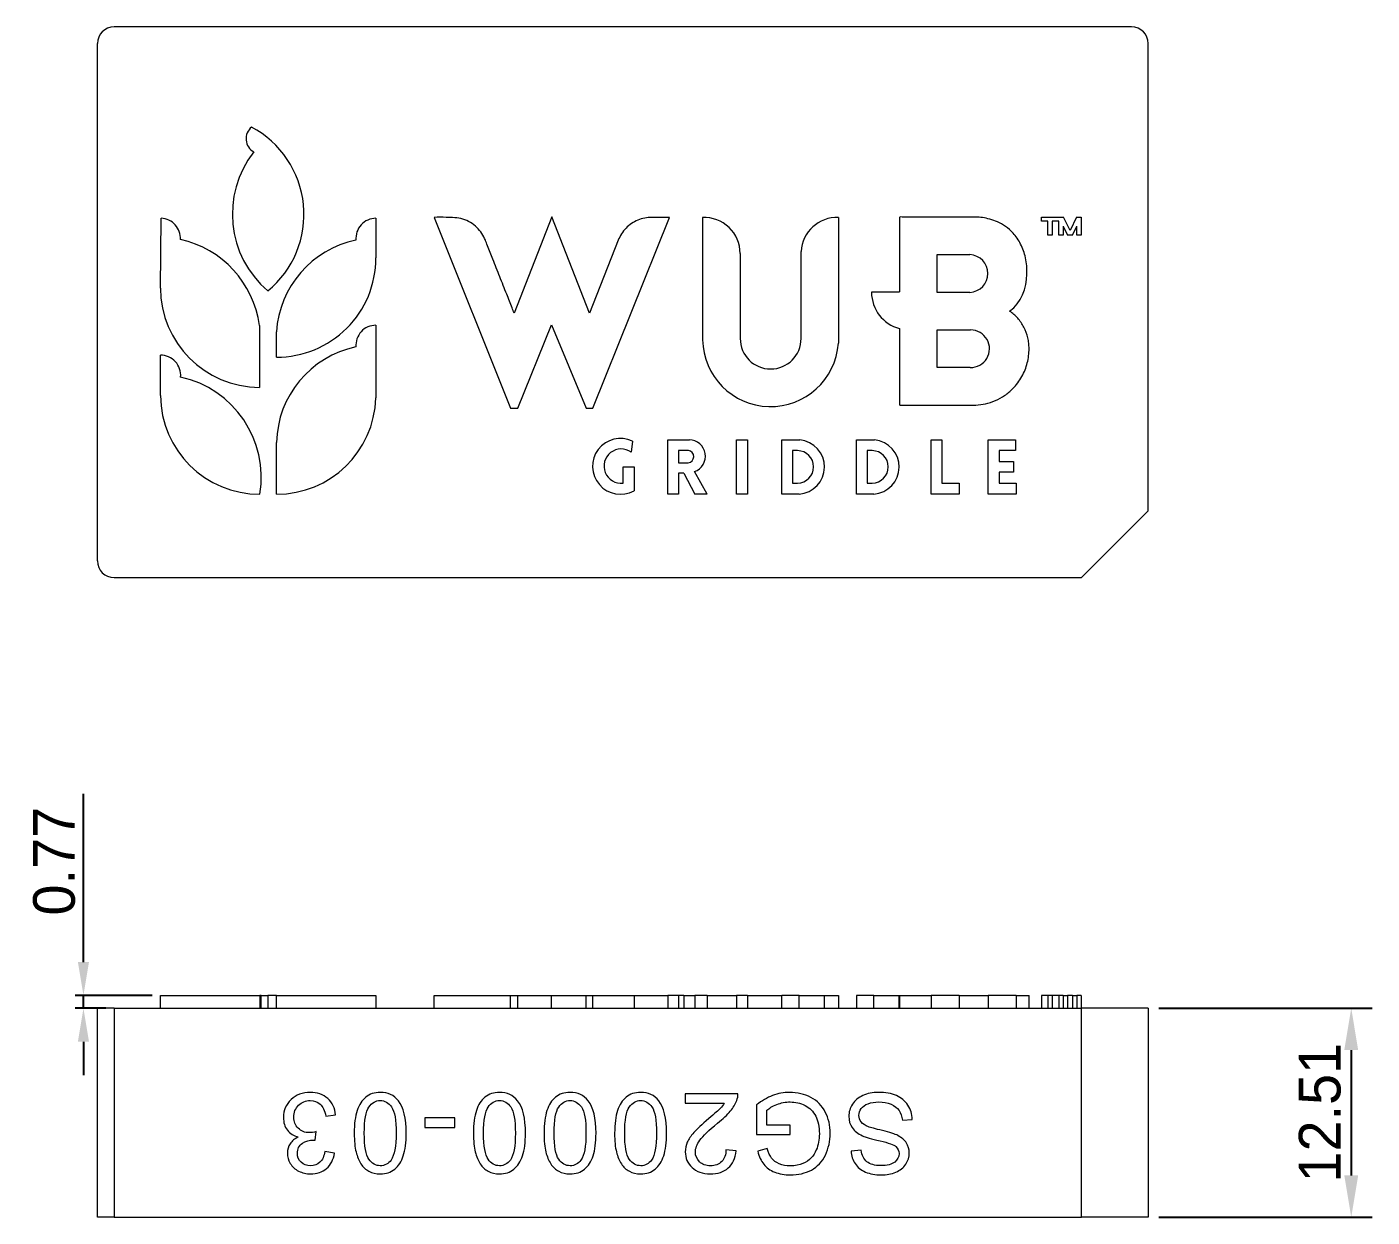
# Model space of a CAD drawing. Header units: millimetres. Extents: x 43 to 225, y 132 to 203.
# Drawn here: x 43.1 to 123.7, y 131.6 to 202.9 of the extents above; entities that cross this region are included whole.
import ezdxf

# ---------------------------------------------------------------- set-up
doc = ezdxf.new("R2010")
doc.units = ezdxf.units.MM
doc.layers.add('core', color=7, linetype='Continuous', lineweight=20)
doc.layers.add('dim', color=82, linetype='Continuous', lineweight=9)
doc.dimstyles.new('ISO-25', dxfattribs={"dimtxt": 2.5, "dimasz": 2.5, "dimexe": 1.25, "dimexo": 0.625, "dimtad": 1, "dimdsep": 46, "dimtxsty": 'Standard', "dimcen": 2.5, "dimadec": 0, "dimazin": 0, "dimtfac": 1, "dimtmove": 0, "dimatfit": 3, "dimfxl": 0, "dimarcsym": 0})

# ---------------------------------------------------------------- blocks, each defined once
blk = doc.blocks.new('*D4')
at = {"layer": 'Defpoints', "color": 0, "lineweight": 18, "transparency": 16777216}
for p in [(110.285, 144.062), (110.285, 131.551), (122.452, 131.551)]:
    blk.add_point(p, dxfattribs=at)
at = {"layer": 'dim', "color": 0, "lineweight": -2, "transparency": 16777216}
for p, q in [((110.91, 144.062), (123.702, 144.062)), ((122.452, 141.562), (122.452, 134.051)), ((110.91, 131.551), (123.702, 131.551))]:
    blk.add_line(p, q, dxfattribs=at)
at = {"layer": 'dim', "color": 0, "lineweight": 18, "transparency": 16777216}
for points in [[(122.035, 141.562), (122.868, 141.562), (122.452, 144.062)], [(122.035, 134.051), (122.868, 134.051), (122.452, 131.551)]]:
    blk.add_solid(points, dxfattribs=at)
at = {"layer": 'dim', "color": 0, "lineweight": 18, "transparency": 16777216, "insert": (120.577, 137.806), "char_height": 2.5, "attachment_point": 5, "rotation": 90}
blk.add_mtext('12.51', dxfattribs=at)
blk = doc.blocks.new('*D5')
at = {"layer": 'Defpoints', "color": 0, "lineweight": 18, "transparency": 16777216}
for p in [(46.446, 144.834), (51.062, 144.834), (48.285, 144.062)]:
    blk.add_point(p, dxfattribs=at)
at = {"layer": 'dim', "color": 0, "lineweight": -2, "transparency": 16777216}
for p, q in [((46.446, 146.834), (46.446, 156.917)), ((50.562, 144.834), (45.947, 144.834)), ((46.446, 144.062), (46.446, 144.834)), ((47.785, 144.062), (45.947, 144.062)), ((46.446, 142.062), (46.446, 140.062))]:
    blk.add_line(p, q, dxfattribs=at)
at = {"layer": 'dim', "color": 0, "lineweight": 18, "transparency": 16777216}
for points in [[(46.113, 146.834), (46.78, 146.834), (46.446, 144.834)], [(46.113, 142.062), (46.78, 142.062), (46.446, 144.062)]]:
    blk.add_solid(points, dxfattribs=at)
at = {"layer": 'dim', "color": 0, "lineweight": 18, "transparency": 16777216, "insert": (44.697, 152.875), "char_height": 2.5, "attachment_point": 5, "rotation": 90}
blk.add_mtext('0.77', dxfattribs=at)

msp = doc.modelspace()

# ---------------------------------------------------------------- linework, layer by layer
at = {"layer": 'core'}
for p, q in [((109.285, 202.871), (48.285, 202.871)), ((47.285, 170.871), (47.285, 201.871)), ((110.285, 173.871), (110.285, 201.871)), ((51.062, 187.223), (51.114, 191.401)), ((63.976, 191.403), (63.976, 189.026)), ((67.467, 191.46), (72.058, 180.022)), ((74.524, 191.491), (72.266, 185.717)), ((76.781, 185.717), (74.524, 191.491)), ((76.986, 180.022), (81.58, 191.46)), ((81.58, 191.46), (80.525, 191.46)), ((83.569, 184.128), (83.569, 191.449)), ((91.703, 191.456), (91.703, 183.915)), ((103.875, 191.476), (105.21, 191.476)), ((103.875, 191.231), (103.875, 191.476)), ((104.263, 191.231), (103.875, 191.231)), ((104.263, 190.382), (104.263, 191.231)), ((104.917, 191.231), (104.53, 191.231)), ((104.53, 191.231), (104.53, 190.382)), ((104.917, 190.382), (104.917, 191.231)), ((105.592, 190.673), (105.21, 191.476)), ((105.971, 191.476), (105.592, 190.673)), ((105.971, 191.476), (106.266, 191.476)), ((106.266, 191.476), (106.266, 190.382)), ((104.53, 190.382), (104.263, 190.382)), ((105.181, 190.382), (104.917, 190.382)), ((105.181, 190.94), (105.444, 190.382)), ((105.181, 190.94), (105.181, 190.382)), ((105.738, 190.382), (105.444, 190.382)), ((105.738, 190.382), (106, 190.94)), ((106, 190.382), (106, 190.94)), ((106.266, 190.382), (106, 190.382)), ((78.505, 190.085), (76.781, 185.717)), ((85.819, 189.302), (85.819, 184.199)), ((89.469, 184.199), (89.469, 189.414)), ((97.631, 186.96), (97.631, 189.226)), ((97.631, 189.226), (99.593, 189.226)), ((99.593, 186.96), (97.631, 186.96)), ((56.998, 184.984), (56.998, 181.271)), ((63.976, 184.993), (63.976, 180.646)), ((72.49, 180.022), (74.516, 185.009)), ((74.516, 185.009), (76.577, 180.022)), ((97.631, 182.46), (97.631, 184.71)), ((97.631, 184.71), (99.631, 184.71)), ((58.016, 183.08), (58.016, 184.6)), ((51.063, 180.775), (51.063, 183.207)), ((99.608, 182.46), (97.631, 182.46)), ((72.058, 180.022), (72.49, 180.022)), ((76.577, 180.022), (76.986, 180.022)), ((58.016, 174.866), (58.016, 177.971)), ((79.364, 178.042), (79.291, 177.382)), ((81.479, 174.88), (81.479, 178.13)), ((81.479, 178.13), (82.772, 178.13)), ((82.709, 177.481), (82.128, 177.481)), ((82.128, 177.481), (82.128, 176.753)), ((85.606, 178.13), (86.256, 178.13)), ((85.606, 174.88), (85.606, 178.13)), ((86.256, 178.13), (86.256, 174.88)), ((88.305, 174.88), (88.305, 178.127)), ((88.305, 178.127), (89.393, 178.127)), ((88.955, 177.48), (88.955, 175.53)), ((89.262, 177.48), (88.955, 177.48)), ((92.782, 174.88), (92.782, 178.127)), ((92.782, 178.127), (93.87, 178.127)), ((93.432, 177.48), (93.432, 175.53)), ((93.739, 177.48), (93.432, 177.48)), ((97.259, 174.88), (97.259, 178.13)), ((97.259, 178.13), (97.909, 178.13)), ((97.909, 178.13), (97.909, 175.53)), ((100.689, 174.88), (100.689, 178.13)), ((100.689, 178.13), (102.317, 178.13)), ((101.34, 177.48), (101.34, 176.83)), ((102.317, 177.48), (101.34, 177.48)), ((102.317, 178.13), (102.317, 177.48)), ((82.128, 176.753), (82.703, 176.753)), ((101.34, 176.83), (102.194, 176.83)), ((102.194, 176.83), (102.194, 176.18)), ((78.795, 175.532), (78.795, 176.507)), ((78.795, 176.507), (79.455, 176.507)), ((79.455, 176.507), (79.455, 175.08)), ((82.443, 176.121), (82.129, 176.121)), ((82.129, 176.121), (82.129, 174.88)), ((82.443, 176.121), (83.097, 174.88)), ((83.834, 174.88), (83.079, 176.221)), ((101.34, 176.18), (101.34, 175.53)), ((102.194, 176.18), (101.34, 176.18)), ((88.955, 175.53), (89.262, 175.53)), ((93.432, 175.53), (93.739, 175.53)), ((97.909, 175.53), (98.941, 175.53)), ((98.941, 175.53), (98.941, 174.88)), ((101.34, 175.53), (102.372, 175.53)), ((102.372, 175.53), (102.372, 174.88)), ((82.129, 174.88), (81.479, 174.88)), ((83.834, 174.88), (83.097, 174.88)), ((86.256, 174.88), (85.606, 174.88)), ((89.35, 174.88), (88.305, 174.88)), ((93.827, 174.88), (92.782, 174.88)), ((98.941, 174.88), (97.259, 174.88)), ((102.372, 174.88), (100.689, 174.88)), ((110.285, 173.871), (106.285, 169.871)), ((48.285, 169.871), (106.285, 169.871)), ((51.063, 144.834), (51.063, 144.834)), ((51.063, 144.834), (57.026, 144.834)), ((51.063, 144.062), (51.063, 144.834)), ((57.109, 144.834), (57.026, 144.834)), ((57.026, 144.834), (57.026, 144.062)), ((57.109, 144.834), (57.509, 144.834)), ((57.109, 144.062), (57.109, 144.834)), ((58.016, 144.834), (57.509, 144.834)), ((57.509, 144.834), (57.509, 144.062)), ((58.016, 144.834), (63.976, 144.834)), ((58.016, 144.062), (58.016, 144.834)), ((63.976, 144.834), (63.976, 144.834)), ((63.976, 144.834), (63.976, 144.062)), ((67.467, 144.062), (67.467, 144.834)), ((67.467, 144.834), (72.058, 144.834)), ((72.058, 144.834), (72.49, 144.834)), ((72.058, 144.062), (72.058, 144.834)), ((72.49, 144.834), (74.516, 144.834)), ((72.49, 144.062), (72.49, 144.834)), ((74.516, 144.834), (76.577, 144.834)), ((74.516, 144.062), (74.516, 144.834)), ((76.577, 144.834), (76.966, 144.834)), ((76.577, 144.062), (76.577, 144.834)), ((76.966, 144.834), (79.455, 144.834)), ((76.966, 144.834), (76.966, 144.062)), ((79.454, 144.834), (81.479, 144.834)), ((79.455, 144.834), (79.455, 144.062)), ((81.479, 144.834), (81.479, 144.834)), ((81.479, 144.834), (81.479, 144.062)), ((82.129, 144.834), (81.479, 144.834)), ((81.479, 144.834), (81.479, 144.062)), ((82.443, 144.834), (82.129, 144.834)), ((82.129, 144.834), (82.129, 144.062)), ((82.443, 144.834), (82.443, 144.062)), ((82.443, 144.834), (83.097, 144.834)), ((83.834, 144.834), (83.097, 144.834)), ((83.097, 144.834), (83.097, 144.062)), ((83.834, 144.834), (85.606, 144.834)), ((83.834, 144.834), (83.834, 144.062)), ((85.606, 144.834), (85.606, 144.062)), ((86.256, 144.834), (85.606, 144.834)), ((86.256, 144.834), (88.305, 144.834)), ((86.256, 144.834), (86.256, 144.062)), ((89.35, 144.834), (88.305, 144.834)), ((88.305, 144.062), (88.305, 144.834)), ((89.35, 144.834), (90.874, 144.834)), ((89.35, 144.062), (89.35, 144.834)), ((90.874, 144.834), (91.703, 144.834)), ((90.874, 144.062), (90.874, 144.834)), ((91.703, 144.834), (91.703, 144.062)), ((92.782, 144.834), (92.782, 144.062)), ((93.827, 144.834), (92.782, 144.834)), ((93.827, 144.062), (93.827, 144.834)), ((93.827, 144.834), (95.351, 144.834)), ((95.351, 144.062), (95.351, 144.834)), ((95.363, 144.834), (95.363, 144.062)), ((97.259, 144.834), (97.259, 144.062)), ((98.941, 144.834), (97.259, 144.834)), ((98.941, 144.834), (98.941, 144.062)), ((102.372, 144.834), (100.689, 144.834)), ((100.689, 144.834), (100.689, 144.062)), ((102.372, 144.834), (102.372, 144.062)), ((103.137, 144.062), (103.137, 144.834)), ((104.263, 144.834), (103.875, 144.834)), ((103.875, 144.834), (103.875, 144.062)), ((104.263, 144.834), (104.263, 144.062)), ((104.53, 144.834), (104.263, 144.834)), ((104.917, 144.834), (104.53, 144.834)), ((104.53, 144.834), (104.53, 144.062)), ((105.181, 144.834), (104.917, 144.834)), ((104.917, 144.834), (104.917, 144.062)), ((105.181, 144.834), (105.444, 144.834)), ((105.181, 144.834), (105.181, 144.062)), ((105.738, 144.834), (105.444, 144.834)), ((105.444, 144.834), (105.444, 144.062)), ((105.738, 144.834), (106, 144.834)), ((105.738, 144.834), (105.738, 144.062)), ((106.266, 144.834), (106, 144.834)), ((106, 144.834), (106, 144.062)), ((106.266, 144.834), (106.266, 144.062)), ((48.285, 144.062), (47.285, 144.062)), ((47.285, 131.551), (47.285, 144.062)), ((48.285, 144.062), (106.285, 144.062)), ((48.285, 144.062), (48.285, 131.551)), ((110.285, 144.062), (106.285, 144.062)), ((106.285, 131.551), (106.285, 144.062)), ((110.285, 144.062), (110.285, 131.551)), ((82.522, 138.939), (82.522, 138.375)), ((85.681, 138.939), (82.522, 138.939)), ((82.522, 138.375), (84.866, 138.375)), ((86.797, 138.274), (86.797, 136.501)), ((87.415, 137.065), (87.415, 137.955)), ((60.978, 137.599), (61.565, 137.677)), ((68.714, 137.505), (66.911, 137.505)), ((66.911, 137.505), (66.911, 136.914)), ((68.714, 136.914), (68.714, 137.505)), ((95.539, 137.351), (96.135, 137.403)), ((60.342, 136.161), (60.407, 136.677)), ((66.911, 136.914), (68.714, 136.914)), ((86.797, 136.501), (88.82, 136.504)), ((88.82, 137.065), (87.415, 137.065)), ((88.82, 136.504), (88.82, 137.065)), ((85.57, 135.523), (84.967, 135.584)), ((87.438, 135.653), (86.868, 135.496)), ((93.08, 135.553), (92.474, 135.506)), ((61.506, 135.379), (60.919, 135.484)), ((48.285, 131.551), (47.285, 131.551)), ((48.285, 131.551), (106.285, 131.551)), ((110.285, 131.551), (106.285, 131.551))]:
    msp.add_line(p, q, dxfattribs=at)
for centre, radius, start, end in [((48.285, 201.871), 1, 90, 180), ((109.285, 201.871), 1, 0, 90), ((57.102, 196.167), 0.909, 129.35966, 240.33471), ((53.728, 191.631), 5.939, 309.53768, 61.89403), ((61.41, 191.659), 6.038, 141.99258, 229.75296), ((51.066, 190.208), 1.194, 356.48802, 87.70136), ((63.979, 190.202), 1.2, 90.15651, 185.34649), ((83.663, 189.296), 2.155, 0.15299, 92.51833), ((91.639, 189.283), 2.174, 88.31258, 176.55484), ((50.932, 184.159), 6.121, 7.74771, 77.49688), ((63.986, 184.231), 5.981, 101.59245, 176.46641), ((58.042, 189.014), 5.934, 269.75102, 0.11941), ((99.533, 188.093), 1.134, 273.06531, 86.93469), ((57.03, 187.239), 5.967, 180.15326, 269.693), ((95.94, 186.969), 2.249, 180.0337, 255.17564), ((63.978, 183.795), 1.198, 90.11384, 184.77734), ((99.64, 183.585), 1.125, 268.38788, 90.42948), ((87.64, 184.188), 4.072, 180.84165, 356.16124), ((87.644, 184.199), 1.825, 180, 0), ((51.053, 181.983), 1.224, 355.6329, 89.53205), ((64.022, 177.816), 6.008, 101.89218, 178.52428), ((50.945, 175.87), 6.165, 350.58821, 77.54948), ((57.029, 180.828), 5.966, 180.50409, 269.97884), ((58.023, 180.821), 5.955, 269.93241, 358.31464), ((78.637, 176.538), 1.671, 64.20509, 299.28959), ((78.683, 176.553), 1.028, 53.75308, 276.2587), ((82.668, 177.117), 0.366, 275.55209, 83.4891), ((82.746, 177.147), 0.984, 289.78721, 88.5262), ((89.246, 176.505), 0.975, 270.95647, 89.0434), ((89.246, 176.505), 1.628, 273.67068, 84.82733), ((93.723, 176.505), 0.975, 270.95647, 89.0434), ((93.723, 176.505), 1.628, 273.67068, 84.82733), ((48.285, 170.871), 1, 180, 270)]:
    msp.add_arc(centre, radius, start, end, dxfattribs=at)
for points, knots in [([(70.543, 190.085), (70.434, 190.37), (70.067, 190.91), (69.209, 191.447), (68.284, 191.45), (67.71, 191.481), (67.467, 191.46)], [0, 0, 0, 0, 0.252214, 0.523488, 0.798814, 1, 1, 1, 1]), ([(80.525, 191.46), (80.238, 191.455), (79.66, 191.345), (78.929, 190.848), (78.615, 190.35), (78.505, 190.085)], [0, 0, 0, 0, 0.334025, 0.665901, 1, 1, 1, 1]), ([(102.182, 190.512), (102.041, 190.659), (101.753, 190.921), (101.27, 191.192), (100.801, 191.359), (100.36, 191.447), (100.014, 191.475), (99.578, 191.476), (98.902, 191.476), (98.176, 191.476), (97.589, 191.476), (97.292, 191.476), (97.035, 191.476), (96.814, 191.476), (96.628, 191.476), (96.472, 191.476), (96.344, 191.476), (96.216, 191.476), (96.097, 191.476), (95.981, 191.476), (95.881, 191.476), (95.774, 191.476), (95.654, 191.479), (95.535, 191.464), (95.392, 191.512), (95.36, 191.394), (95.367, 191.3), (95.364, 191.202), (95.365, 191.1), (95.364, 190.996), (95.365, 190.869), (95.365, 190.747), (95.365, 190.639), (95.365, 190.548), (95.365, 190.451), (95.365, 190.348), (95.365, 190.24), (95.365, 190.127), (95.365, 190.01), (95.365, 189.888), (95.365, 189.764), (95.365, 189.637), (95.365, 189.509), (95.365, 189.38), (95.365, 189.251), (95.365, 189.122), (95.365, 188.995), (95.365, 188.871), (95.365, 188.749), (95.365, 188.631), (95.365, 188.517), (95.365, 188.398), (95.365, 188.274), (95.365, 188.147), (95.365, 188.029), (95.365, 187.918), (95.365, 187.814), (95.365, 187.692), (95.364, 187.557), (95.364, 187.415), (95.363, 187.3), (95.366, 187.2), (95.359, 187.108), (95.397, 186.996), (95.289, 186.961), (95.193, 186.975), (95.076, 186.966), (94.939, 186.967), (94.815, 186.966), (94.702, 186.967), (94.604, 186.968), (94.497, 186.968), (94.379, 186.968), (94.253, 186.968), (94.124, 186.968), (93.984, 186.968), (93.84, 186.968), (93.739, 186.968), (93.692, 186.968)], [0, 0, 0, 0, 0.046248, 0.087626, 0.124997, 0.158824, 0.189468, 0.203677, 0.257656, 0.343111, 0.368593, 0.390959, 0.410409, 0.427037, 0.441052, 0.452726, 0.462352, 0.470223, 0.48179, 0.489365, 0.496569, 0.50453, 0.513589, 0.523509, 0.533321, 0.540042, 0.54626, 0.55573, 0.561943, 0.569312, 0.579483, 0.590721, 0.597098, 0.603966, 0.611306, 0.619094, 0.627296, 0.635876, 0.644788, 0.653985, 0.663416, 0.673025, 0.682757, 0.692552, 0.70235, 0.712092, 0.721718, 0.731169, 0.740391, 0.74933, 0.757939, 0.766289, 0.776468, 0.78605, 0.795034, 0.803426, 0.811234, 0.818472, 0.83129, 0.841961, 0.850599, 0.857378, 0.864554, 0.872376, 0.878878, 0.885268, 0.895123, 0.905139, 0.916566, 0.923274, 0.930675, 0.938758, 0.947766, 0.957391, 0.967304, 0.977127, 0.989162, 1, 1, 1, 1]), ([(103.011, 188.062), (103.015, 188.388), (102.97, 189.011), (102.677, 189.852), (102.362, 190.319), (102.182, 190.512)], [0, 0, 0, 0, 0.370378, 0.700419, 1, 1, 1, 1]), ([(72.266, 185.717), (72.219, 185.823), (72.08, 186.204), (71.785, 186.929), (71.405, 187.901), (71.021, 188.872), (70.734, 189.6), (70.585, 189.977), (70.543, 190.085)], [0, 0, 0, 0, 0.073939, 0.258827, 0.5, 0.741173, 0.926061, 1, 1, 1, 1]), ([(103.059, 184.246), (103.006, 184.462), (102.852, 184.882), (102.479, 185.43), (102.15, 185.721), (101.973, 185.843)], [0, 0, 0, 0, 0.340005, 0.672246, 1, 1, 1, 1]), ([(95.365, 184.796), (95.365, 184.754), (95.365, 184.663), (95.365, 184.545), (95.365, 184.438), (95.365, 184.346), (95.365, 184.246), (95.365, 184.137), (95.365, 184.016), (95.365, 183.883), (95.365, 183.736), (95.365, 183.572), (95.365, 183.389), (95.365, 183.182), (95.365, 182.952), (95.365, 182.708), (95.365, 182.465), (95.365, 182.234), (95.365, 182.02), (95.365, 181.822), (95.365, 181.64), (95.365, 181.472), (95.365, 181.316), (95.365, 181.173), (95.365, 181.041), (95.365, 180.92), (95.365, 180.808), (95.364, 180.705), (95.364, 180.583), (95.367, 180.446), (95.358, 180.321), (95.387, 180.174), (95.543, 180.224), (95.657, 180.208), (95.77, 180.211), (95.865, 180.21), (95.968, 180.21), (96.079, 180.211), (96.201, 180.211), (96.333, 180.211), (96.478, 180.211), (96.635, 180.211), (96.808, 180.211), (96.997, 180.21), (97.204, 180.21), (97.433, 180.211), (97.685, 180.211), (97.965, 180.211), (98.275, 180.211), (98.623, 180.211), (99.014, 180.21), (99.461, 180.213), (99.97, 180.201), (100.54, 180.271), (101.126, 180.46), (101.684, 180.768), (102.012, 181.042), (102.162, 181.194)], [0, 0, 0, 0, 0.010779, 0.023395, 0.030594, 0.038437, 0.047002, 0.056406, 0.066744, 0.078151, 0.090773, 0.104764, 0.120389, 0.138116, 0.158103, 0.179758, 0.201116, 0.22101, 0.239378, 0.256354, 0.272025, 0.286481, 0.299812, 0.312102, 0.323429, 0.333867, 0.343483, 0.352341, 0.360498, 0.374919, 0.387087, 0.395218, 0.406353, 0.419563, 0.427049, 0.435179, 0.444008, 0.453601, 0.464035, 0.475397, 0.487785, 0.501312, 0.516106, 0.532319, 0.550122, 0.569714, 0.591331, 0.61526, 0.641851, 0.671559, 0.70496, 0.742886, 0.786902, 0.836402, 0.890416, 0.944923, 1, 1, 1, 1]), ([(103.137, 183.593), (103.137, 183.704), (103.124, 183.924), (103.085, 184.14), (103.059, 184.246)], [0, 0, 0, 0, 0.504374, 1, 1, 1, 1]), ([(102.162, 181.194), (102.372, 181.413), (102.74, 181.893), (103.066, 182.724), (103.139, 183.307), (103.137, 183.593)], [0, 0, 0, 0, 0.343649, 0.675406, 1, 1, 1, 1]), ([(95.363, 144.834), (95.363, 144.834), (95.365, 144.834), (95.387, 144.834), (95.543, 144.834), (95.657, 144.834), (95.77, 144.834), (95.865, 144.834), (95.968, 144.834), (96.079, 144.834), (96.201, 144.834), (96.333, 144.834), (96.478, 144.834), (96.635, 144.834), (96.808, 144.834), (96.997, 144.834), (97.146, 144.834), (97.232, 144.834), (97.249, 144.834)], [0, 0, 0, 0, 0.029984, 0.077085, 0.14158, 0.218104, 0.261465, 0.308561, 0.359699, 0.415266, 0.475707, 0.541522, 0.613281, 0.691634, 0.77733, 0.871245, 0.974368, 1, 1, 1, 1]), ([(98.951, 144.834), (98.966, 144.834), (99.128, 144.834), (99.461, 144.834), (99.97, 144.834), (100.386, 144.834), (100.626, 144.834), (100.68, 144.834)], [0, 0, 0, 0, 0.026056, 0.279607, 0.573881, 0.904807, 1, 1, 1, 1]), ([(102.387, 144.834), (102.507, 144.834), (102.782, 144.834), (103.064, 144.834), (103.138, 144.834), (103.137, 144.834)], [0, 0, 0, 0, 0.248442, 0.631286, 1, 1, 1, 1]), ([(61.09, 138.649), (60.813, 138.898), (60.465, 139.023), (59.581, 139.023), (59.196, 138.878), (58.587, 138.298), (58.435, 137.945), (58.435, 137.219), (58.513, 136.962), (58.826, 136.551), (59.045, 136.416), (59.328, 136.351)], [0, 0, 0, 0, 0.206488, 0.206488, 0.435249, 0.435249, 0.663553, 0.663553, 0.831776, 0.831776, 1, 1, 1, 1]), ([(65.324, 138.524), (65.061, 138.856), (64.699, 139.021), (63.889, 139.021), (63.599, 138.927), (63.141, 138.55), (62.967, 138.285), (62.737, 137.595), (62.68, 137.143), (62.68, 136.109), (62.715, 135.732), (62.859, 135.174), (62.958, 134.936), (63.21, 134.548), (63.371, 134.399), (63.564, 134.296)], [0, 0, 0, 0, 0.193209, 0.193209, 0.339782, 0.339782, 0.485888, 0.485888, 0.631839, 0.631839, 0.754895, 0.754895, 0.877448, 0.877448, 1, 1, 1, 1]), ([(72.473, 138.524), (72.21, 138.856), (71.849, 139.021), (71.038, 139.021), (70.748, 138.927), (70.29, 138.55), (70.116, 138.285), (69.886, 137.595), (69.829, 137.143), (69.829, 136.109), (69.864, 135.732), (70.009, 135.174), (70.108, 134.936), (70.36, 134.548), (70.52, 134.399), (70.713, 134.296)], [0, 0, 0, 0, 0.193209, 0.193209, 0.339782, 0.339782, 0.485888, 0.485888, 0.631839, 0.631839, 0.754895, 0.754895, 0.877448, 0.877448, 1, 1, 1, 1]), ([(76.704, 138.524), (76.442, 138.856), (76.08, 139.021), (75.269, 139.021), (74.979, 138.927), (74.521, 138.55), (74.348, 138.285), (74.118, 137.595), (74.06, 137.143), (74.06, 136.109), (74.095, 135.732), (74.24, 135.174), (74.339, 134.936), (74.591, 134.548), (74.751, 134.399), (74.944, 134.296)], [0, 0, 0, 0, 0.193209, 0.193209, 0.339782, 0.339782, 0.485888, 0.485888, 0.631839, 0.631839, 0.754895, 0.754895, 0.877448, 0.877448, 1, 1, 1, 1]), ([(80.935, 138.524), (80.673, 138.856), (80.311, 139.021), (79.5, 139.021), (79.21, 138.927), (78.752, 138.55), (78.579, 138.285), (78.349, 137.595), (78.291, 137.143), (78.291, 136.109), (78.326, 135.732), (78.471, 135.174), (78.57, 134.936), (78.822, 134.548), (78.982, 134.399), (79.175, 134.296)], [0, 0, 0, 0, 0.193209, 0.193209, 0.339782, 0.339782, 0.485888, 0.485888, 0.631839, 0.631839, 0.754895, 0.754895, 0.877448, 0.877448, 1, 1, 1, 1]), ([(86.868, 135.496), (86.951, 135.175), (87.07, 134.914), (87.388, 134.515), (87.607, 134.359), (88.166, 134.134), (88.478, 134.078), (89.299, 134.078), (89.72, 134.176), (90.451, 134.567), (90.731, 134.867), (91.119, 135.674), (91.216, 136.108), (91.216, 137.041), (91.118, 137.467), (90.727, 138.227), (90.437, 138.518), (89.671, 138.92), (89.244, 139.021), (88.427, 139.021), (88.088, 138.957), (87.427, 138.708), (87.107, 138.522), (86.797, 138.274)], [0, 0, 0, 0, 0.074789, 0.074789, 0.149298, 0.149298, 0.224202, 0.224202, 0.327162, 0.327162, 0.430121, 0.430121, 0.533081, 0.533081, 0.637125, 0.637125, 0.741168, 0.741168, 0.845609, 0.845609, 0.922852, 0.922852, 1, 1, 1, 1]), ([(95.872, 138.263), (95.706, 138.516), (95.476, 138.705), (94.892, 138.957), (94.53, 139.021), (93.756, 139.021), (93.45, 138.957), (92.904, 138.708), (92.694, 138.533), (92.403, 138.083), (92.331, 137.843), (92.331, 137.332), (92.396, 137.106), (92.662, 136.713), (92.868, 136.55), (93.337, 136.335), (93.689, 136.234), (94.717, 136.001), (95.035, 135.888), (95.281, 135.666), (95.343, 135.524), (95.343, 135.155), (95.256, 134.986), (94.905, 134.707), (94.627, 134.636), (93.877, 134.636), (93.6, 134.713), (93.223, 135.022), (93.113, 135.251), (93.08, 135.553)], [0, 0, 0, 0, 0.098981, 0.098981, 0.197962, 0.197962, 0.275972, 0.275972, 0.35385, 0.35385, 0.431534, 0.431534, 0.509966, 0.509966, 0.588624, 0.588624, 0.643035, 0.643035, 0.697323, 0.697323, 0.752181, 0.752181, 0.81566, 0.81566, 0.878923, 0.878923, 0.939558, 0.939558, 1, 1, 1, 1]), ([(60.407, 136.677), (60.242, 136.633), (60.104, 136.611), (59.721, 136.611), (59.498, 136.699), (59.145, 137.049), (59.057, 137.271), (59.057, 137.823), (59.153, 138.06), (59.533, 138.442), (59.766, 138.538), (60.275, 138.538), (60.471, 138.464), (60.796, 138.171), (60.911, 137.931), (60.978, 137.599)], [0, 0, 0, 0, 0.064915, 0.064915, 0.223281, 0.223281, 0.381646, 0.381646, 0.547929, 0.547929, 0.715282, 0.715282, 0.857346, 0.857346, 1, 1, 1, 1]), ([(64.89, 134.968), (64.729, 134.741), (64.513, 134.626), (63.971, 134.626), (63.743, 134.756), (63.375, 135.273), (63.282, 135.796), (63.282, 137.364), (63.376, 137.886), (63.559, 138.147)], [0, 0, 0, 0, 0.247316, 0.247316, 0.499128, 0.499128, 0.75015, 0.75015, 1, 1, 1, 1]), ([(63.559, 138.147), (63.742, 138.408), (63.968, 138.538), (64.507, 138.538), (64.734, 138.408), (65.101, 137.889), (65.193, 137.367), (65.193, 135.798), (65.092, 135.26), (64.89, 134.968)], [0, 0, 0, 0, 0.25162, 0.25162, 0.502101, 0.502101, 0.751244, 0.751244, 1, 1, 1, 1]), ([(63.564, 134.296), (63.757, 134.192), (63.982, 134.141), (64.586, 134.141), (64.875, 134.233), (65.333, 134.608), (65.507, 134.874), (65.738, 135.562), (65.796, 136.017), (65.796, 137.479), (65.638, 138.127), (65.324, 138.524)], [0, 0, 0, 0, 0.138863, 0.138863, 0.326658, 0.326658, 0.513852, 0.513852, 0.701645, 0.701645, 1, 1, 1, 1]), ([(72.039, 134.968), (71.878, 134.741), (71.663, 134.626), (71.12, 134.626), (70.892, 134.756), (70.525, 135.273), (70.432, 135.796), (70.432, 137.364), (70.525, 137.886), (70.708, 138.147)], [0, 0, 0, 0, 0.247316, 0.247316, 0.499128, 0.499128, 0.75015, 0.75015, 1, 1, 1, 1]), ([(70.708, 138.147), (70.891, 138.408), (71.118, 138.538), (71.657, 138.538), (71.883, 138.408), (72.251, 137.889), (72.342, 137.367), (72.342, 135.798), (72.241, 135.26), (72.039, 134.968)], [0, 0, 0, 0, 0.25162, 0.25162, 0.502101, 0.502101, 0.751244, 0.751244, 1, 1, 1, 1]), ([(70.713, 134.296), (70.906, 134.192), (71.131, 134.141), (71.735, 134.141), (72.024, 134.233), (72.482, 134.608), (72.656, 134.874), (72.888, 135.562), (72.945, 136.017), (72.945, 137.479), (72.787, 138.127), (72.473, 138.524)], [0, 0, 0, 0, 0.138863, 0.138863, 0.326658, 0.326658, 0.513852, 0.513852, 0.701645, 0.701645, 1, 1, 1, 1]), ([(76.27, 134.968), (76.109, 134.741), (75.894, 134.626), (75.351, 134.626), (75.123, 134.756), (74.756, 135.273), (74.663, 135.796), (74.663, 137.364), (74.756, 137.886), (74.939, 138.147)], [0, 0, 0, 0, 0.247316, 0.247316, 0.499128, 0.499128, 0.75015, 0.75015, 1, 1, 1, 1]), ([(74.939, 138.147), (75.122, 138.408), (75.349, 138.538), (75.888, 138.538), (76.114, 138.408), (76.482, 137.889), (76.574, 137.367), (76.574, 135.798), (76.472, 135.26), (76.27, 134.968)], [0, 0, 0, 0, 0.25162, 0.25162, 0.502101, 0.502101, 0.751244, 0.751244, 1, 1, 1, 1]), ([(74.944, 134.296), (75.137, 134.192), (75.362, 134.141), (75.966, 134.141), (76.255, 134.233), (76.713, 134.608), (76.887, 134.874), (77.119, 135.562), (77.176, 136.017), (77.176, 137.479), (77.019, 138.127), (76.704, 138.524)], [0, 0, 0, 0, 0.138863, 0.138863, 0.326658, 0.326658, 0.513852, 0.513852, 0.701645, 0.701645, 1, 1, 1, 1]), ([(80.501, 134.968), (80.34, 134.741), (80.125, 134.626), (79.582, 134.626), (79.354, 134.756), (78.987, 135.273), (78.894, 135.796), (78.894, 137.364), (78.987, 137.886), (79.17, 138.147)], [0, 0, 0, 0, 0.247316, 0.247316, 0.499128, 0.499128, 0.75015, 0.75015, 1, 1, 1, 1]), ([(79.17, 138.147), (79.354, 138.408), (79.58, 138.538), (80.119, 138.538), (80.345, 138.408), (80.713, 137.889), (80.805, 137.367), (80.805, 135.798), (80.703, 135.26), (80.501, 134.968)], [0, 0, 0, 0, 0.25162, 0.25162, 0.502101, 0.502101, 0.751244, 0.751244, 1, 1, 1, 1]), ([(79.175, 134.296), (79.368, 134.192), (79.593, 134.141), (80.197, 134.141), (80.486, 134.233), (80.944, 134.608), (81.118, 134.874), (81.35, 135.562), (81.407, 136.017), (81.407, 137.479), (81.25, 138.127), (80.935, 138.524)], [0, 0, 0, 0, 0.138863, 0.138863, 0.326658, 0.326658, 0.513852, 0.513852, 0.701645, 0.701645, 1, 1, 1, 1]), ([(84.866, 138.375), (84.801, 138.269), (84.717, 138.163), (84.519, 137.952), (84.291, 137.753), (83.519, 137.099), (83.217, 136.818), (82.854, 136.411), (82.724, 136.216), (82.568, 135.847), (82.528, 135.659), (82.528, 135.092), (82.662, 134.776), (83.197, 134.268), (83.56, 134.141), (84.472, 134.141), (84.835, 134.257), (85.373, 134.73), (85.528, 135.073), (85.57, 135.523)], [0, 0, 0, 0, 0.067112, 0.067112, 0.133836, 0.133836, 0.214006, 0.214006, 0.294415, 0.294415, 0.374823, 0.374823, 0.532056, 0.532056, 0.689288, 0.689288, 0.844844, 0.844844, 1, 1, 1, 1]), ([(84.967, 135.584), (84.965, 135.285), (84.88, 135.049), (84.539, 134.711), (84.314, 134.626), (83.764, 134.626), (83.546, 134.706), (83.214, 135.026), (83.131, 135.221), (83.131, 135.676), (83.221, 135.912), (83.588, 136.408), (83.939, 136.746), (84.792, 137.446), (85.049, 137.687), (85.404, 138.105), (85.532, 138.317), (85.613, 138.532)], [0, 0, 0, 0, 0.147157, 0.147157, 0.293787, 0.293787, 0.431567, 0.431567, 0.569855, 0.569855, 0.700903, 0.700903, 0.83184, 0.83184, 0.91592, 0.91592, 1, 1, 1, 1]), ([(87.415, 137.955), (87.55, 138.074), (87.748, 138.187), (88.27, 138.397), (88.536, 138.45), (89.125, 138.45), (89.423, 138.379), (89.984, 138.103), (90.198, 137.89), (90.491, 137.315), (90.564, 136.96), (90.564, 136.188), (90.505, 135.866), (90.31, 135.4), (90.21, 135.242), (89.951, 134.956), (89.781, 134.839), (89.359, 134.664), (89.11, 134.62), (88.579, 134.62), (88.361, 134.662), (87.964, 134.829), (87.812, 134.939), (87.599, 135.219), (87.509, 135.409), (87.438, 135.653)], [0, 0, 0, 0, 0.106225, 0.106225, 0.21288, 0.21288, 0.335723, 0.335723, 0.458352, 0.458352, 0.580982, 0.580982, 0.68007, 0.68007, 0.738199, 0.738199, 0.796329, 0.796329, 0.854746, 0.854746, 0.903304, 0.903304, 0.951754, 0.951754, 1, 1, 1, 1]), ([(93.501, 136.967), (93.302, 137.043), (93.158, 137.137), (92.984, 137.361), (92.94, 137.491), (92.94, 137.79), (92.985, 137.925), (93.166, 138.176), (93.302, 138.275), (93.673, 138.417), (93.886, 138.453), (94.398, 138.453), (94.643, 138.406), (95.078, 138.217), (95.237, 138.092), (95.445, 137.787), (95.511, 137.59), (95.539, 137.351)], [0, 0, 0, 0, 0.120763, 0.120763, 0.240706, 0.240706, 0.358698, 0.358698, 0.477449, 0.477449, 0.596619, 0.596619, 0.730913, 0.730913, 0.865207, 0.865207, 1, 1, 1, 1]), ([(59.328, 136.351), (59.111, 136.251), (58.948, 136.115), (58.725, 135.777), (58.67, 135.589), (58.67, 135.165), (58.726, 134.959), (58.961, 134.573), (59.128, 134.419), (59.567, 134.197), (59.807, 134.141), (60.446, 134.141), (60.763, 134.248), (61.271, 134.681), (61.434, 134.987), (61.506, 135.379)], [0, 0, 0, 0, 0.121771, 0.121771, 0.24333, 0.24333, 0.371361, 0.371361, 0.499752, 0.499752, 0.628422, 0.628422, 0.814211, 0.814211, 1, 1, 1, 1]), ([(92.474, 135.506), (92.485, 135.226), (92.563, 134.975), (92.854, 134.532), (93.062, 134.364), (93.603, 134.136), (93.916, 134.078), (94.592, 134.078), (94.885, 134.133), (95.41, 134.351), (95.61, 134.509), (95.883, 134.929), (95.952, 135.154), (95.952, 135.615), (95.897, 135.813), (95.672, 136.167), (95.501, 136.314), (95.099, 136.529), (94.791, 136.628), (93.913, 136.839), (93.629, 136.917), (93.501, 136.967)], [0, 0, 0, 0, 0.115942, 0.115942, 0.231438, 0.231438, 0.346307, 0.346307, 0.451239, 0.451239, 0.556171, 0.556171, 0.661532, 0.661532, 0.756783, 0.756783, 0.852035, 0.852035, 0.926017, 0.926017, 1, 1, 1, 1]), ([(60.919, 135.484), (60.875, 135.197), (60.777, 134.982), (60.473, 134.694), (60.284, 134.623), (59.825, 134.623), (59.637, 134.693), (59.346, 134.977), (59.273, 135.154), (59.273, 135.641), (59.372, 135.844), (59.773, 136.103), (59.998, 136.169), (60.271, 136.169), (60.303, 136.166), (60.342, 136.161)], [0, 0, 0, 0, 0.148801, 0.148801, 0.298837, 0.298837, 0.449674, 0.449674, 0.600512, 0.600512, 0.790773, 0.790773, 0.981319, 0.981319, 1, 1, 1, 1])]:
    msp.add_open_spline(points, degree=3, knots=knots, dxfattribs=at)
for points, degree in [([(101.973, 185.843), (102.681, 186.331), (102.98, 187.212), (103.011, 188.062)], 3), ([(51.061, 144.062), (51.062, 144.834)], 1), ([(85.613, 138.532), (85.663, 138.661), (85.685, 138.798), (85.681, 138.939)], 3), ([(61.565, 137.677), (61.526, 138.074), (61.367, 138.398), (61.09, 138.649)], 3), ([(96.135, 137.403), (96.127, 137.724), (96.039, 138.01), (95.872, 138.263)], 3)]:
    msp.add_open_spline(points, degree=degree, dxfattribs=at)

# ---------------------------------------------------------------- dimensions: what is measured, and where the dimension line sits
at = {"layer": 'dim', "lineweight": 18}
dim = msp.add_linear_dim(base=(46.446, 144.834), p1=(48.285, 144.062), p2=(51.062, 144.834), angle=90, dimstyle='ISO-25', override={"dimasz": 2, "dimexe": 0.49975, "dimexo": 0.49975, "dimgap": 0.49975}, dxfattribs=at)
dim.commit()
dim.dimension.update_dxf_attribs({"geometry": '*D5', "text_midpoint": (44.697, 152.875)})
dim = msp.add_linear_dim(base=(122.452, 131.551), p1=(110.285, 144.062), p2=(110.285, 131.551), angle=90, dimstyle='ISO-25', dxfattribs=at)
dim.commit()
dim.dimension.update_dxf_attribs({"geometry": '*D4', "text_midpoint": (122.452, 137.806), "dimtype": 160})

doc.saveas('drawing.dxf')
